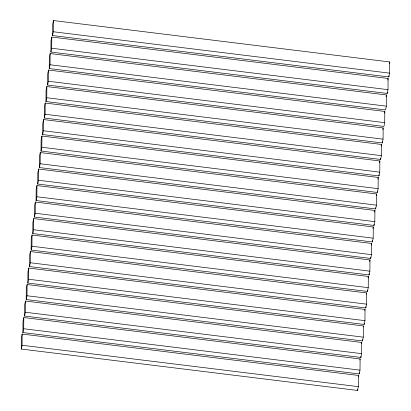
<?xml version="1.0" encoding="UTF-8"?>
<svg xmlns="http://www.w3.org/2000/svg" width="411" height="411" viewBox="0 0 411 411"><rect width="100%" height="100%" fill="white"/><g stroke="black" fill="none" stroke-linecap="round" stroke-linejoin="round"><path stroke-width="0.62" d="M21.254 349.047L21.357 337.842L22.153 334.045L358.459 375.454L358.356 386.653L357.555 390.45L21.254 349.047L22.05 345.25L22.153 334.045M22.898 332.545L23.001 321.34L23.802 317.544L360.103 358.952L360 370.157L359.204 373.948L22.898 332.545L23.699 328.749L23.802 317.544M24.547 316.044L24.65 304.844L25.446 301.047L361.752 342.45L361.649 353.655L360.848 357.452L24.547 316.044L25.343 312.252L25.446 301.047M26.191 299.547L26.294 288.342L27.095 284.546L363.396 325.954L363.293 337.154L362.497 340.95L26.191 299.547L26.992 295.75L27.095 284.546M27.84 283.045L27.943 271.841L28.739 268.049L365.045 309.452L364.942 320.657L364.146 324.449L27.84 283.045L28.636 279.249L28.739 268.049M29.489 266.544L29.587 255.344L30.388 251.547L366.689 292.951L366.591 304.155L365.79 307.952L29.489 266.544L30.286 262.752L30.388 251.547M31.133 250.047L31.236 238.842L32.032 235.046L368.338 276.454L368.235 287.654L367.439 291.45L31.133 250.047L31.935 246.251L32.032 235.046M32.782 233.546L32.885 222.341L33.681 218.549L369.987 259.952L369.885 271.157L369.083 274.954L32.782 233.546L33.579 229.749L33.681 218.549M34.426 217.044L34.529 205.844L35.325 202.048L371.631 243.451L371.529 254.656L370.732 258.452L34.426 217.044L35.228 213.252L35.325 202.048M36.076 200.547L36.178 189.343L36.975 185.546L373.28 226.954L373.178 238.159L372.376 241.951L36.076 200.547L36.872 196.751L36.975 185.546M37.72 184.046L37.822 172.841L38.624 169.049L374.924 210.453L374.822 221.657L374.025 225.454L37.72 184.046L38.521 180.254L38.624 169.049M39.369 167.549L39.471 156.344L40.268 152.548L376.574 193.956L376.471 205.156L375.675 208.952L39.369 167.549L40.165 163.753L40.268 152.548M41.013 151.048L41.115 139.843L41.917 136.046L378.218 177.454L378.115 188.659L377.319 192.451L41.013 151.048L41.814 147.251L41.917 136.046M42.662 134.546L42.765 123.346L43.561 119.55L379.867 160.953L379.764 172.158L378.968 175.954L42.662 134.546L43.458 130.755L43.561 119.55M44.311 118.049L44.409 106.845L45.21 103.048L381.511 144.456L381.413 155.656L380.612 159.453L44.311 118.049L45.107 114.253L45.21 103.048M45.955 101.548L46.058 90.343L46.854 86.551L383.16 127.955L383.057 139.159L382.261 142.951L45.955 101.548L46.756 97.751L46.854 86.551M47.604 85.046L47.707 73.846L48.503 70.05L384.809 111.453L384.706 122.658L383.905 126.454L47.604 85.046L48.4 81.255L48.503 70.05M49.248 68.55L49.351 57.345L50.152 53.548L386.453 94.956L386.35 106.156L385.554 109.953L49.248 68.55L50.05 64.753L50.152 53.548M50.897 52.048L51 40.843L51.796 37.052L388.102 78.455L387.999 89.66L387.198 93.456L50.897 52.048L51.694 48.251L51.796 37.052M52.541 35.546L52.644 24.347L53.445 20.55L389.746 61.953L389.643 73.158L388.847 76.955L52.541 35.546L53.343 31.755L53.445 20.55M357.555 390.45L357.57 389.207M359.204 373.948L359.214 372.705M360.848 357.452L360.863 356.203M362.497 340.95L362.507 339.707M364.146 324.449L364.156 323.205M365.79 307.952L365.8 306.709M367.439 291.45L367.449 290.207M369.083 274.954L369.093 273.705M370.732 258.452L370.743 257.209M372.376 241.951L372.392 240.707M374.025 225.454L374.036 224.206M375.675 208.952L375.685 207.709M377.319 192.451L377.329 191.207M378.968 175.954L378.978 174.706M380.612 159.453L380.622 158.209M382.261 142.951L382.271 141.708M387.198 93.456L387.213 92.208M388.847 76.955L388.857 75.711M389.407 63.582L389.746 61.953M387.758 80.083L388.102 78.455M386.114 96.58L386.453 94.956M384.465 113.082L384.809 111.453M382.816 129.583L383.16 127.955M381.172 146.08L381.511 144.456M379.523 162.581L379.867 160.953M377.879 179.078L378.218 177.454M376.229 195.579L376.574 193.956M374.585 212.081L374.924 210.453M372.936 228.578L373.28 226.954M371.287 245.079L371.631 243.451M369.643 261.581L369.987 259.952M367.994 278.077L368.338 276.454M366.463 294.035L366.689 292.951M364.814 310.536L365.045 309.452M363.17 327.038L363.396 325.954M361.521 343.534L361.752 342.45M359.877 360.036L360.103 358.952M358.228 376.538L358.459 375.454M53.343 31.755L389.643 73.158M51.694 48.251L387.999 89.66M50.05 64.753L386.35 106.156M48.4 81.255L384.706 122.658M46.756 97.751L383.057 139.159M45.107 114.253L381.413 155.656M43.458 130.755L379.764 172.158M41.814 147.251L378.115 188.659M40.165 163.753L376.471 205.156M38.521 180.254L374.822 221.657M36.872 196.751L373.178 238.159M35.228 213.252L371.529 254.656M33.579 229.749L369.885 271.157M31.935 246.251L368.235 287.654M30.286 262.752L366.591 304.155M28.636 279.249L364.942 320.657M26.992 295.75L363.293 337.154M25.343 312.252L361.649 353.655M23.699 328.749L360 370.157M22.05 345.25L358.356 386.653"/></g></svg>
